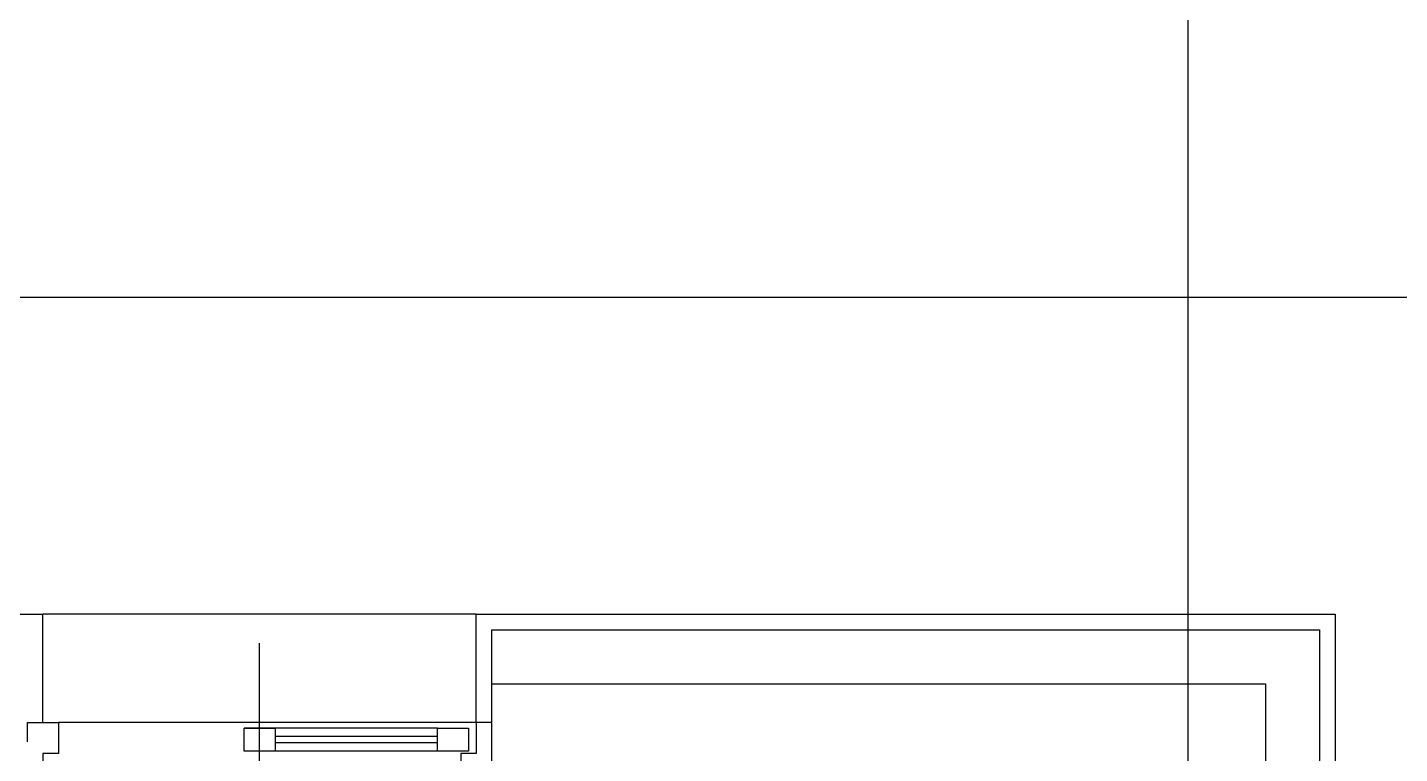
# Model space of a CAD drawing. Extents: x 11416736 to 11582377, y -14295679 to -14163266.
# Drawn here: x 11464649 to 11466422, y -14214773 to -14213835 of the extents above; entities that cross this region are included whole.
import ezdxf

# ---------------------------------------------------------------- set-up
doc = ezdxf.new("R2010")
doc.units = 0
doc.header["$LTSCALE"] = 50
doc.header["$MEASUREMENT"] = 0
for name, color, linetype in [('! 05 가는선_02', 252, 'CONTINUOUS'), ('! 06 중심선', 11, 'CONTINUOUS'), ('! 32 스크린 75', 155, 'CONTINUOUS'), ('- 02 내력벽', 2, 'CONTINUOUS'), ('- 04 마감선 01', 125, 'CONTINUOUS')]:
    doc.layers.add(name, color=color, linetype=linetype)

msp = doc.modelspace()

# ---------------------------------------------------------------- linework, layer by layer
at = {"layer": '! 05 가는선_02', "ltscale": 30}
msp.add_line((11465228.9, -14214593.5), (11464668.9, -14214593.5), dxfattribs=at)
at = {"layer": '! 06 중심선'}
for p, q in [((11466148.9, -14224572.5), (11466148.9, -14212139.5)), ((11459048.9, -14214183.5), (11467611.9, -14214183.5))]:
    msp.add_line(p, q, dxfattribs=at)
at = {"layer": '! 32 스크린 75'}
for p, q in [((11464948.9, -14215031), (11464948.9, -14214631)), ((11465228.9, -14214733.5), (11464688.9, -14214733.5)), ((11465178.9, -14214740.5), (11464928.9, -14214740.5)), ((11465178.9, -14214751.5), (11464968.9, -14214751.5)), ((11465178.9, -14214759.5), (11464968.9, -14214759.5)), ((11465178.9, -14214770.5), (11464968.9, -14214770.5))]:
    msp.add_line(p, q, dxfattribs=at)
for points in [[(11464648.9, -14214758.5), (11464648.9, -14214733.5), (11464688.9, -14214733.5), (11464688.9, -14214773.5), (11464668.9, -14214773.5), (11464668.9, -14214813.5), (11464648.9, -14214813.5), (11464648.9, -14214788.5)], [(11465248.9, -14214758.5), (11465248.9, -14214733.5), (11465228.9, -14214733.5), (11465228.9, -14214773.5), (11465208.9, -14214773.5), (11465208.9, -14214813.5), (11465248.9, -14214813.5), (11465248.9, -14214788.5)]]:
    msp.add_lwpolyline(points, dxfattribs=at)
for points in [[(11464968.9, -14214770.5), (11464928.9, -14214770.5), (11464928.9, -14214740.5), (11464968.9, -14214740.5)], [(11465218.9, -14214770.5), (11465178.9, -14214770.5), (11465178.9, -14214740.5), (11465218.9, -14214740.5)]]:
    msp.add_lwpolyline(points, close=True, dxfattribs=at)
at = {"layer": '- 02 내력벽', "ltscale": 30}
for p, q in [((11465248.9, -14214683.5), (11466248.9, -14214683.5)), ((11466248.9, -14214683.5), (11466248.9, -14222583.5))]:
    msp.add_line(p, q, dxfattribs=at)
at = {"layer": '- 02 내력벽'}
msp.add_line((11465248.9, -14214883.5), (11465248.9, -14214683.5), dxfattribs=at)
at = {"layer": '- 04 마감선 01'}
for p, q in [((11462638.9, -14214593.5), (11464668.9, -14214593.5)), ((11464668.9, -14214733.5), (11464668.9, -14214593.5)), ((11465228.9, -14214593.5), (11466338.9, -14214593.5)), ((11465228.9, -14214733.5), (11465228.9, -14214593.5)), ((11466338.9, -14214593.5), (11466338.9, -14222673.5)), ((11465248.9, -14214613.5), (11466318.9, -14214613.5)), ((11465248.9, -14214683.5), (11465248.9, -14214613.5)), ((11466318.9, -14214613.5), (11466318.9, -14222653.5))]:
    msp.add_line(p, q, dxfattribs=at)

doc.saveas('drawing.dxf')
